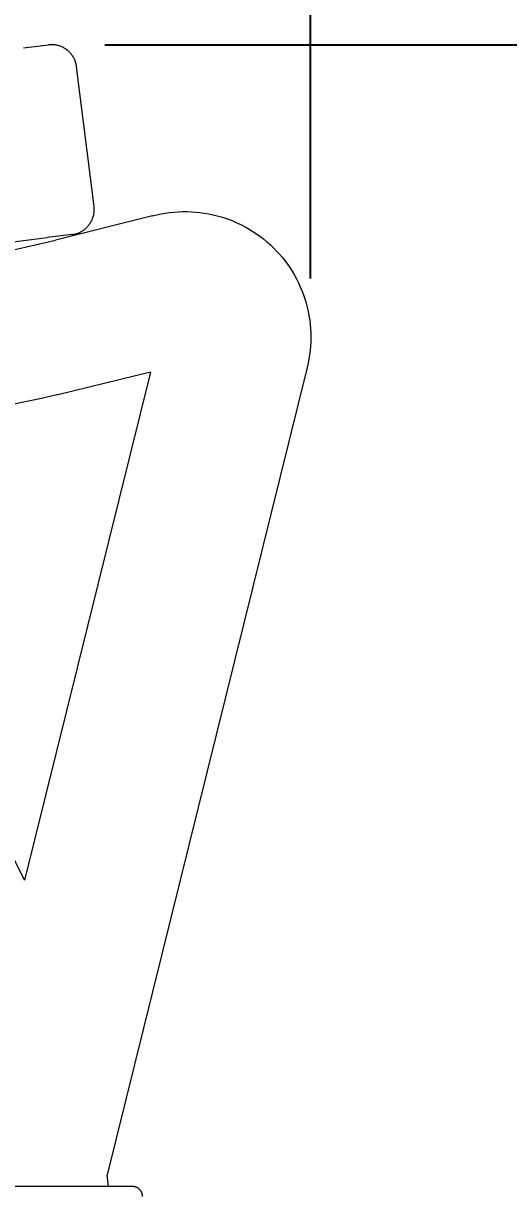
# Model space of a CAD drawing. Header units: millimetres. Extents: x -779 to 3049, y 55 to 2500.
# Drawn here: x 1485 to 1581.4, y 1830.4 to 2063.6 of the extents above; entities that cross this region are included whole.
import ezdxf

# ---------------------------------------------------------------- set-up
doc = ezdxf.new("R2010")
doc.units = ezdxf.units.MM
doc.layers.add('ZANO_R', color=7, linetype='Continuous', lineweight=0)
doc.layers.add('ZANO_W', color=1, linetype='Continuous', lineweight=0)
doc.styles.add('Arial', font='arial.ttf')
doc.styles.get("Standard").update_dxf_attribs({"font": 'ARIALUNI.TTF'})
doc.dimstyles.new('pl i ang', dxfattribs={"dimtxt": 50, "dimasz": 50, "dimexe": 1.25, "dimexo": 0.625, "dimgap": 10, "dimtad": 1, "dimtoh": 1, "dimtxsty": 'Standard', "dimcen": 2.5, "dimclrd": 1, "dimclre": 1, "dimclrt": 1, "dimadec": 0, "dimazin": 0, "dimtfac": 1, "dimtmove": 0, "dimatfit": 3, "dimfxl": 1, "dimarcsym": 1})

# ---------------------------------------------------------------- blocks, each defined once
blk = doc.blocks.new('*D388')
at = {"layer": 'ZANO_W', "color": 1, "lineweight": -2}
for p, q in [((1098.91, 2242.71), (1098.91, 2159.05)), ((1542.08, 2012.95), (1542.08, 2179.05)), ((1128.91, 2169.05), (1512.08, 2169.05))]:
    blk.add_line(p, q, dxfattribs=at)
at = {"layer": 'ZANO_W', "color": 1}
for points in [[(1128.91, 2174.05), (1128.91, 2164.05), (1098.91, 2169.05)], [(1512.08, 2164.05), (1512.08, 2174.05), (1542.08, 2169.05)]]:
    blk.add_solid(points, dxfattribs=at)
at = {"layer": 'ZANO_W', "color": 1, "insert": (1320.49, 2194.37), "char_height": 30, "attachment_point": 5, "style": 'Arial'}
blk.add_mtext('443', dxfattribs=at)
blk = doc.blocks.new('*D389')
at = {"layer": 'ZANO_W', "color": 1, "lineweight": -2}
for p, q in [((1501.2, 2059.39), (1670.32, 2059.39)), ((1660.32, 2029.39), (1660.32, 1659.77)), ((1625.44, 1629.77), (1670.32, 1629.77))]:
    blk.add_line(p, q, dxfattribs=at)
at = {"layer": 'ZANO_W', "color": 1}
for points in [[(1665.32, 2029.39), (1655.32, 2029.39), (1660.32, 2059.39)], [(1655.32, 1659.77), (1665.32, 1659.77), (1660.32, 1629.77)]]:
    blk.add_solid(points, dxfattribs=at)
at = {"layer": 'ZANO_W', "color": 1, "insert": (1635, 1844.58), "char_height": 30, "attachment_point": 5, "rotation": 90, "style": 'Arial'}
blk.add_mtext('430', dxfattribs=at)

msp = doc.modelspace()

# ---------------------------------------------------------------- linework, layer by layer
at = {"layer": 'ZANO_R'}
for p, q in [((1485.05, 2058.77), (1490.01, 2059.39)), ((1490.18, 2059.4), (1490.01, 2059.39)), ((1490.35, 2059.42), (1490.18, 2059.4)), ((1490.52, 2059.42), (1490.35, 2059.42)), ((1490.69, 2059.42), (1490.52, 2059.42)), ((1490.86, 2059.42), (1490.69, 2059.42)), ((1491.03, 2059.41), (1490.86, 2059.42)), ((1491.2, 2059.39), (1491.03, 2059.41)), ((1491.37, 2059.37), (1491.2, 2059.39)), ((1491.54, 2059.34), (1491.37, 2059.37)), ((1491.71, 2059.31), (1491.54, 2059.34)), ((1491.87, 2059.27), (1491.71, 2059.31)), ((1492.04, 2059.22), (1491.87, 2059.27)), ((1492.2, 2059.17), (1492.04, 2059.22)), ((1492.36, 2059.12), (1492.2, 2059.17)), ((1492.52, 2059.05), (1492.36, 2059.12)), ((1492.68, 2058.99), (1492.52, 2059.05)), ((1492.83, 2058.91), (1492.68, 2058.99)), ((1492.99, 2058.84), (1492.83, 2058.91)), ((1493.13, 2058.75), (1492.99, 2058.84)), ((1493.28, 2058.67), (1493.13, 2058.75)), ((1493.42, 2058.57), (1493.28, 2058.67)), ((1493.56, 2058.47), (1493.42, 2058.57)), ((1493.7, 2058.37), (1493.56, 2058.47)), ((1493.83, 2058.26), (1493.7, 2058.37)), ((1493.96, 2058.15), (1493.83, 2058.26)), ((1494.09, 2058.04), (1493.96, 2058.15)), ((1494.21, 2057.92), (1494.09, 2058.04)), ((1494.33, 2057.79), (1494.21, 2057.92)), ((1494.44, 2057.66), (1494.33, 2057.79)), ((1494.55, 2057.53), (1494.44, 2057.66)), ((1494.65, 2057.4), (1494.55, 2057.53)), ((1494.75, 2057.26), (1494.65, 2057.4)), ((1494.85, 2057.12), (1494.75, 2057.26)), ((1494.93, 2056.97), (1494.85, 2057.12)), ((1495.02, 2056.82), (1494.93, 2056.97)), ((1495.1, 2056.67), (1495.02, 2056.82)), ((1495.17, 2056.52), (1495.1, 2056.67)), ((1495.24, 2056.36), (1495.17, 2056.52)), ((1495.3, 2056.2), (1495.24, 2056.36)), ((1495.36, 2056.04), (1495.3, 2056.2)), ((1495.41, 2055.88), (1495.36, 2056.04)), ((1495.46, 2055.72), (1495.41, 2055.88)), ((1495.5, 2055.55), (1495.46, 2055.72)), ((1495.54, 2055.38), (1495.5, 2055.55)), ((1495.57, 2055.21), (1495.54, 2055.38)), ((1495.59, 2055.05), (1495.57, 2055.21)), ((1499.06, 2027.26), (1495.59, 2055.05)), ((1510.69, 2025.39), (1491.39, 2020.52)), ((1498.79, 2024.91), (1498.85, 2025.07)), ((1498.85, 2025.07), (1498.9, 2025.23)), ((1498.9, 2025.23), (1498.95, 2025.4)), ((1498.95, 2025.4), (1498.99, 2025.56)), ((1498.99, 2025.56), (1499.02, 2025.73)), ((1499.02, 2025.73), (1499.05, 2025.9)), ((1499.05, 2025.9), (1499.07, 2026.07)), ((1499.08, 2027.09), (1499.06, 2027.26)), ((1499.07, 2026.07), (1499.09, 2026.24)), ((1499.1, 2026.92), (1499.08, 2027.09)), ((1499.09, 2026.24), (1499.1, 2026.41)), ((1499.1, 2026.75), (1499.1, 2026.92)), ((1499.1, 2026.58), (1499.1, 2026.75)), ((1499.1, 2026.41), (1499.1, 2026.58)), ((1510.69, 2025.39), (1511.53, 2025.6)), ((1511.53, 2025.6), (1512.37, 2025.78)), ((1512.37, 2025.78), (1513.22, 2025.93)), ((1513.22, 2025.93), (1514.08, 2026.05)), ((1514.08, 2026.05), (1514.94, 2026.14)), ((1514.94, 2026.14), (1515.8, 2026.2)), ((1515.8, 2026.2), (1516.66, 2026.24)), ((1516.66, 2026.24), (1517.53, 2026.24)), ((1517.53, 2026.24), (1518.39, 2026.21)), ((1518.39, 2026.21), (1519.25, 2026.15)), ((1519.25, 2026.15), (1520.11, 2026.06)), ((1520.11, 2026.06), (1520.97, 2025.94)), ((1520.97, 2025.94), (1521.82, 2025.8)), ((1521.82, 2025.8), (1522.67, 2025.62)), ((1522.67, 2025.62), (1523.51, 2025.41)), ((1523.51, 2025.41), (1524.34, 2025.18)), ((1524.34, 2025.18), (1525.16, 2024.92)), ((1497.08, 2022.62), (1497.21, 2022.72)), ((1497.21, 2022.72), (1497.34, 2022.83)), ((1497.34, 2022.83), (1497.47, 2022.95)), ((1497.47, 2022.95), (1497.6, 2023.06)), ((1497.6, 2023.06), (1497.72, 2023.18)), ((1497.72, 2023.18), (1497.83, 2023.31)), ((1497.83, 2023.31), (1497.94, 2023.44)), ((1497.94, 2023.44), (1498.05, 2023.57)), ((1498.05, 2023.57), (1498.15, 2023.71)), ((1498.15, 2023.71), (1498.25, 2023.85)), ((1498.25, 2023.85), (1498.34, 2023.99)), ((1498.34, 2023.99), (1498.43, 2024.14)), ((1498.43, 2024.14), (1498.51, 2024.29)), ((1498.51, 2024.29), (1498.59, 2024.44)), ((1498.59, 2024.44), (1498.66, 2024.59)), ((1498.66, 2024.59), (1498.73, 2024.75)), ((1498.73, 2024.75), (1498.79, 2024.91)), ((1525.16, 2024.92), (1525.97, 2024.63)), ((1525.97, 2024.63), (1526.78, 2024.31)), ((1526.78, 2024.31), (1527.57, 2023.96)), ((1527.57, 2023.96), (1528.35, 2023.58)), ((1528.35, 2023.58), (1529.11, 2023.18)), ((1529.11, 2023.18), (1529.86, 2022.76)), ((1529.86, 2022.76), (1530.6, 2022.3)), ((1331, 2001.22), (1489.76, 2021.06)), ((1473.27, 2016.44), (1491.39, 2020.52)), ((1494.72, 2021.68), (1489.76, 2021.06)), ((1494.72, 2021.68), (1494.89, 2021.7)), ((1494.72, 2021.68), (1494.72, 2021.68)), ((1494.89, 2021.7), (1495.06, 2021.73)), ((1495.06, 2021.73), (1495.23, 2021.77)), ((1495.23, 2021.77), (1495.39, 2021.81)), ((1495.39, 2021.81), (1495.56, 2021.86)), ((1495.56, 2021.86), (1495.72, 2021.91)), ((1495.72, 2021.91), (1495.88, 2021.97)), ((1495.88, 2021.97), (1496.04, 2022.03)), ((1496.04, 2022.03), (1496.2, 2022.1)), ((1496.2, 2022.1), (1496.35, 2022.17)), ((1496.35, 2022.17), (1496.5, 2022.25)), ((1496.5, 2022.25), (1496.65, 2022.34)), ((1496.65, 2022.34), (1496.79, 2022.43)), ((1496.79, 2022.43), (1496.94, 2022.52)), ((1496.94, 2022.52), (1497.08, 2022.62)), ((1530.6, 2022.3), (1531.32, 2021.83)), ((1531.32, 2021.83), (1532.02, 2021.32)), ((1532.02, 2021.32), (1532.71, 2020.8)), ((1532.71, 2020.8), (1533.38, 2020.25)), ((1533.38, 2020.25), (1534.02, 2019.67)), ((1534.02, 2019.67), (1534.65, 2019.08)), ((1534.65, 2019.08), (1535.26, 2018.46)), ((1535.26, 2018.46), (1535.84, 2017.83)), ((1535.84, 2017.83), (1536.4, 2017.17)), ((1536.4, 2017.17), (1536.94, 2016.49)), ((1536.94, 2016.49), (1537.46, 2015.8)), ((1537.46, 2015.8), (1537.95, 2015.09)), ((1537.95, 2015.09), (1538.41, 2014.36)), ((1538.41, 2014.36), (1538.86, 2013.62)), ((1538.86, 2013.62), (1539.27, 2012.86)), ((1539.27, 2012.86), (1539.66, 2012.09)), ((1539.66, 2012.09), (1540.02, 2011.3)), ((1540.02, 2011.3), (1540.35, 2010.51)), ((1540.35, 2010.51), (1540.66, 2009.7)), ((1540.66, 2009.7), (1540.94, 2008.88)), ((1540.94, 2008.88), (1541.19, 2008.05)), ((1541.19, 2008.05), (1541.41, 2007.22)), ((1541.41, 2007.22), (1541.6, 2006.37)), ((1541.6, 2006.37), (1541.76, 2005.53)), ((1541.76, 2005.53), (1541.9, 2004.67)), ((1541.9, 2004.67), (1542, 2003.81)), ((1542, 2003.81), (1542.08, 2002.95)), ((1542.08, 2002.95), (1542.12, 2002.09)), ((1542.12, 2002.09), (1542.13, 2001.23)), ((1542.07, 1999.5), (1542, 1998.64)), ((1542.12, 2000.36), (1542.07, 1999.5)), ((1542.13, 2001.23), (1542.12, 2000.36)), ((1541.89, 1997.78), (1541.76, 1996.93)), ((1542, 1998.64), (1541.89, 1997.78)), ((1541.4, 1995.24), (1501.68, 1834.7)), ((1541.6, 1996.08), (1541.4, 1995.24)), ((1541.76, 1996.93), (1541.6, 1996.08)), ((1510.26, 1994.28), (1485.27, 1893.26)), ((1510.26, 1994.28), (1491.89, 1989.82)), ((1488.62, 1989.08), (1465.17, 1984.18)), ((1491.67, 1989.77), (1488.62, 1989.08)), ((1491.89, 1989.82), (1491.67, 1989.77)), ((1485.27, 1893.26), (1482.49, 1898.92)), ((1501.92, 1832.36), (1501.68, 1834.7)), ((1506.7, 1832.36), (1469.22, 1832.36)), ((1506.76, 1832.36), (1506.7, 1832.36)), ((1506.83, 1832.35), (1506.76, 1832.36)), ((1506.9, 1832.35), (1506.83, 1832.35)), ((1506.97, 1832.34), (1506.9, 1832.35)), ((1507.04, 1832.33), (1506.97, 1832.34)), ((1507.1, 1832.32), (1507.04, 1832.33)), ((1507.17, 1832.3), (1507.1, 1832.32)), ((1507.23, 1832.28), (1507.17, 1832.3)), ((1507.3, 1832.26), (1507.23, 1832.28)), ((1507.37, 1832.24), (1507.3, 1832.26)), ((1507.43, 1832.22), (1507.37, 1832.24)), ((1507.49, 1832.19), (1507.43, 1832.22)), ((1507.55, 1832.16), (1507.49, 1832.19)), ((1507.62, 1832.13), (1507.55, 1832.16)), ((1507.68, 1832.1), (1507.62, 1832.13)), ((1507.73, 1832.07), (1507.68, 1832.1)), ((1507.79, 1832.03), (1507.73, 1832.07)), ((1507.85, 1831.99), (1507.79, 1832.03)), ((1507.9, 1831.95), (1507.85, 1831.99)), ((1507.96, 1831.91), (1507.9, 1831.95)), ((1508.01, 1831.87), (1507.96, 1831.91)), ((1508.06, 1831.82), (1508.01, 1831.87)), ((1508.11, 1831.77), (1508.06, 1831.82)), ((1508.16, 1831.72), (1508.11, 1831.77)), ((1508.2, 1831.67), (1508.16, 1831.72)), ((1508.25, 1831.62), (1508.2, 1831.67)), ((1508.29, 1831.57), (1508.25, 1831.62)), ((1508.33, 1831.51), (1508.29, 1831.57)), ((1508.37, 1831.45), (1508.33, 1831.51)), ((1508.4, 1831.4), (1508.37, 1831.45)), ((1508.44, 1831.34), (1508.4, 1831.4)), ((1508.47, 1831.28), (1508.44, 1831.34)), ((1508.5, 1831.22), (1508.47, 1831.28)), ((1508.53, 1831.15), (1508.5, 1831.22)), ((1508.56, 1831.09), (1508.53, 1831.15)), ((1508.58, 1831.03), (1508.56, 1831.09)), ((1508.6, 1830.96), (1508.58, 1831.03)), ((1508.62, 1830.9), (1508.6, 1830.96)), ((1508.64, 1830.83), (1508.62, 1830.9)), ((1508.65, 1830.76), (1508.64, 1830.83)), ((1508.67, 1830.7), (1508.65, 1830.76)), ((1508.68, 1830.63), (1508.67, 1830.7)), ((1508.68, 1830.56), (1508.68, 1830.63)), ((1508.69, 1830.49), (1508.68, 1830.56)), ((1508.69, 1830.43), (1508.69, 1830.49)), ((1508.7, 1830.36), (1508.69, 1830.43))]:
    msp.add_line(p, q, dxfattribs=at)

# ---------------------------------------------------------------- dimensions: what is measured, and where the dimension line sits
at = {"layer": 'ZANO_W'}
dim = msp.add_linear_dim(base=(1542.08, 2169.05), p1=(1098.91, 2252.71), p2=(1542.08, 2002.95), dimstyle='pl i ang', override={"dimtxt": 30, "dimasz": 30, "dimexe": 10, "dimexo": 10, "dimtoh": 0, "dimdec": 0, "dimtxsty": 'Arial', "dimtdec": 0, "dimtmove": 1}, dxfattribs=at)
dim.commit()
dim.dimension.update_dxf_attribs({"geometry": '*D388', "text_midpoint": (1320.49, 2194.37)})
dim = msp.add_linear_dim(base=(1660.32, 1629.77), p1=(1491.2, 2059.39), p2=(1615.44, 1629.77), angle=90, dimstyle='pl i ang', override={"dimtxt": 30, "dimasz": 30, "dimexe": 10, "dimexo": 10, "dimtoh": 0, "dimdec": 0, "dimtxsty": 'Arial', "dimtdec": 0, "dimtmove": 1}, dxfattribs=at)
dim.commit()
dim.dimension.update_dxf_attribs({"geometry": '*D389', "text_midpoint": (1635, 1844.58)})

doc.saveas('drawing.dxf')
